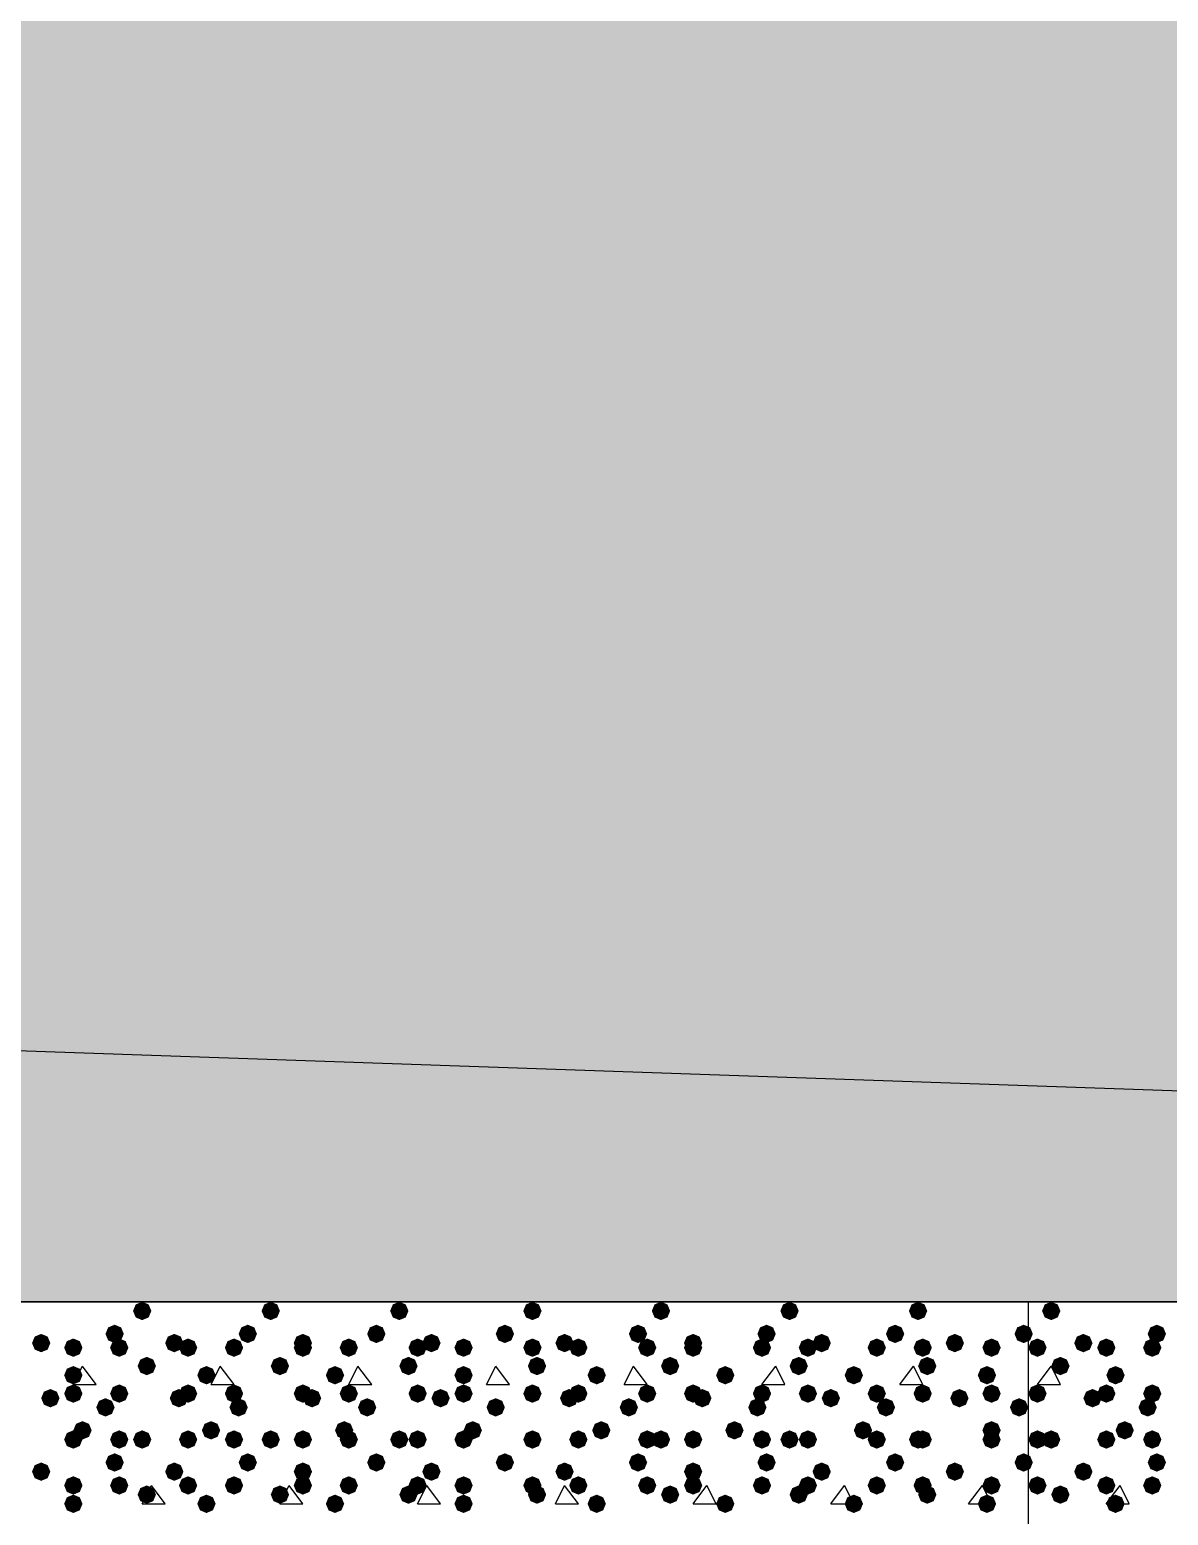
# Model space of a CAD drawing. Header units: millimetres. Extents: x 0 to 420, y 0 to 297.
# Drawn here: x 311.76 to 322.26, y 163.98 to 177.67 of the extents above; entities that cross this region are included whole.
import ezdxf

# ---------------------------------------------------------------- set-up
doc = ezdxf.new("R2010")
doc.units = ezdxf.units.MM
doc.layers.get('0').update_dxf_attribs({"linetype": 'CONTINUOUS'})

msp = doc.modelspace()

# ---------------------------------------------------------------- hatches: boundary and pattern name
at = {"true_color": 0x000008}
h = msp.add_hatch(color=0, dxfattribs=at)
h.paths.add_polyline_path([(378.544667, 177.927), (32.469667, 177.927), (378.544667, 165.946667)], flags=0)
h.paths.add_polyline_path([(32.469667, 177.927), (378.544667, 165.946667), (32.469667, 165.946667)], flags=0)
for points in [[(312.885667, 165.862), (312.860796, 165.802204), (312.801, 165.777333), (312.741204, 165.802204), (312.716333, 165.862), (312.741204, 165.921796), (312.801, 165.946667), (312.860796, 165.921796)], [(314.071, 165.862), (314.046129, 165.802204), (313.986333, 165.777333), (313.926537, 165.802204), (313.901667, 165.862), (313.926537, 165.921796), (313.986333, 165.946667), (314.046129, 165.921796)], [(315.256333, 165.862), (315.231462, 165.802204), (315.171667, 165.777333), (315.111871, 165.802204), (315.087, 165.862), (315.111871, 165.921796), (315.171667, 165.946667), (315.231462, 165.921796)], [(316.484, 165.862), (316.459129, 165.802204), (316.399333, 165.777333), (316.339538, 165.802204), (316.314667, 165.862), (316.339537, 165.921796), (316.399333, 165.946667), (316.459129, 165.921796)], [(317.669333, 165.862), (317.644462, 165.802204), (317.584667, 165.777333), (317.524871, 165.802204), (317.5, 165.862), (317.524871, 165.921796), (317.584667, 165.946667), (317.644462, 165.921796)], [(318.854667, 165.862), (318.829796, 165.802204), (318.77, 165.777333), (318.710204, 165.802204), (318.685333, 165.862), (318.710204, 165.921796), (318.77, 165.946667), (318.829796, 165.921796)], [(320.04, 165.862), (320.015129, 165.802204), (319.955333, 165.777333), (319.895538, 165.802204), (319.870667, 165.862), (319.895537, 165.921796), (319.955333, 165.946667), (320.015129, 165.921796)], [(312.631667, 165.650333), (312.606796, 165.590537), (312.547, 165.565667), (312.487204, 165.590537), (312.462333, 165.650333), (312.487204, 165.710129), (312.547, 165.735), (312.606796, 165.710129)], [(313.859333, 165.650333), (313.834462, 165.590537), (313.774667, 165.565667), (313.714871, 165.590537), (313.69, 165.650333), (313.714871, 165.710129), (313.774667, 165.735), (313.834462, 165.710129)], [(315.044667, 165.650333), (315.019796, 165.590537), (314.96, 165.565667), (314.900204, 165.590537), (314.875333, 165.650333), (314.900204, 165.710129), (314.96, 165.735), (315.019796, 165.710129)], [(316.23, 165.650333), (316.205129, 165.590537), (316.145333, 165.565667), (316.085537, 165.590537), (316.060667, 165.650333), (316.085537, 165.710129), (316.145333, 165.735), (316.205129, 165.710129)], [(317.457667, 165.650333), (317.432796, 165.590537), (317.373, 165.565667), (317.313204, 165.590537), (317.288333, 165.650333), (317.313204, 165.710129), (317.373, 165.735), (317.432796, 165.710129)], [(318.643, 165.650333), (318.618129, 165.590537), (318.558333, 165.565667), (318.498538, 165.590537), (318.473667, 165.650333), (318.498537, 165.710129), (318.558333, 165.735), (318.618129, 165.710129)], [(319.828333, 165.650333), (319.803463, 165.590537), (319.743667, 165.565667), (319.683871, 165.590537), (319.659, 165.650333), (319.683871, 165.710129), (319.743667, 165.735), (319.803462, 165.710129)], [(321.013667, 165.650333), (320.988796, 165.590537), (320.929, 165.565667), (320.869204, 165.590537), (320.844333, 165.650333), (320.869204, 165.710129), (320.929, 165.735), (320.988796, 165.710129)], [(311.954333, 165.565667), (311.929463, 165.505871), (311.869667, 165.481), (311.809871, 165.505871), (311.785, 165.565667), (311.809871, 165.625462), (311.869667, 165.650333), (311.929462, 165.625463)], [(312.250667, 165.523333), (312.225796, 165.463537), (312.166, 165.438667), (312.106204, 165.463537), (312.081333, 165.523333), (312.106204, 165.583129), (312.166, 165.608), (312.225796, 165.583129)], [(312.674, 165.523333), (312.649129, 165.463537), (312.589333, 165.438667), (312.529537, 165.463537), (312.504667, 165.523333), (312.529537, 165.583129), (312.589333, 165.608), (312.649129, 165.583129)], [(313.182, 165.565667), (313.157129, 165.505871), (313.097333, 165.481), (313.037537, 165.505871), (313.012667, 165.565667), (313.037537, 165.625462), (313.097333, 165.650333), (313.157129, 165.625463)], [(313.309, 165.523333), (313.284129, 165.463537), (313.224333, 165.438667), (313.164537, 165.463537), (313.139667, 165.523333), (313.164537, 165.583129), (313.224333, 165.608), (313.284129, 165.583129)], [(313.732333, 165.523333), (313.707462, 165.463537), (313.647667, 165.438667), (313.587871, 165.463537), (313.563, 165.523333), (313.587871, 165.583129), (313.647667, 165.608), (313.707462, 165.583129)], [(314.367333, 165.565667), (314.342462, 165.505871), (314.282667, 165.481), (314.222871, 165.505871), (314.198, 165.565667), (314.222871, 165.625462), (314.282667, 165.650333), (314.342462, 165.625463)], [(314.367333, 165.523333), (314.342462, 165.463537), (314.282667, 165.438667), (314.222871, 165.463537), (314.198, 165.523333), (314.222871, 165.583129), (314.282667, 165.608), (314.342462, 165.583129)], [(314.790667, 165.523333), (314.765796, 165.463537), (314.706, 165.438667), (314.646204, 165.463537), (314.621333, 165.523333), (314.646204, 165.583129), (314.706, 165.608), (314.765796, 165.583129)], [(315.425667, 165.523333), (315.400796, 165.463537), (315.341, 165.438667), (315.281204, 165.463537), (315.256333, 165.523333), (315.281204, 165.583129), (315.341, 165.608), (315.400796, 165.583129)], [(315.552667, 165.565667), (315.527796, 165.505871), (315.468, 165.481), (315.408204, 165.505871), (315.383333, 165.565667), (315.408204, 165.625462), (315.468, 165.650333), (315.527796, 165.625463)], [(315.849, 165.523333), (315.824129, 165.463537), (315.764333, 165.438667), (315.704538, 165.463537), (315.679667, 165.523333), (315.704537, 165.583129), (315.764333, 165.608), (315.824129, 165.583129)], [(316.484, 165.523333), (316.459129, 165.463537), (316.399333, 165.438667), (316.339538, 165.463537), (316.314667, 165.523333), (316.339537, 165.583129), (316.399333, 165.608), (316.459129, 165.583129)], [(316.780333, 165.565667), (316.755463, 165.505871), (316.695667, 165.481), (316.635871, 165.505871), (316.611, 165.565667), (316.635871, 165.625462), (316.695667, 165.650333), (316.755462, 165.625463)], [(316.907333, 165.523333), (316.882462, 165.463537), (316.822667, 165.438667), (316.762871, 165.463537), (316.738, 165.523333), (316.762871, 165.583129), (316.822667, 165.608), (316.882462, 165.583129)], [(317.542333, 165.523333), (317.517462, 165.463537), (317.457667, 165.438667), (317.397871, 165.463537), (317.373, 165.523333), (317.397871, 165.583129), (317.457667, 165.608), (317.517462, 165.583129)], [(317.965667, 165.565667), (317.940796, 165.505871), (317.881, 165.481), (317.821204, 165.505871), (317.796333, 165.565667), (317.821204, 165.625462), (317.881, 165.650333), (317.940796, 165.625463)], [(317.965667, 165.523333), (317.940796, 165.463537), (317.881, 165.438667), (317.821204, 165.463537), (317.796333, 165.523333), (317.821204, 165.583129), (317.881, 165.608), (317.940796, 165.583129)], [(318.600667, 165.523333), (318.575796, 165.463537), (318.516, 165.438667), (318.456204, 165.463537), (318.431333, 165.523333), (318.456204, 165.583129), (318.516, 165.608), (318.575796, 165.583129)], [(319.024, 165.523333), (318.999129, 165.463537), (318.939333, 165.438667), (318.879537, 165.463537), (318.854667, 165.523333), (318.879537, 165.583129), (318.939333, 165.608), (318.999129, 165.583129)], [(319.151, 165.565667), (319.126129, 165.505871), (319.066333, 165.481), (319.006537, 165.505871), (318.981667, 165.565667), (319.006537, 165.625462), (319.066333, 165.650333), (319.126129, 165.625463)], [(319.659, 165.523333), (319.634129, 165.463537), (319.574333, 165.438667), (319.514537, 165.463537), (319.489667, 165.523333), (319.514537, 165.583129), (319.574333, 165.608), (319.634129, 165.583129)], [(320.082333, 165.523333), (320.057462, 165.463537), (319.997667, 165.438667), (319.937871, 165.463537), (319.913, 165.523333), (319.937871, 165.583129), (319.997667, 165.608), (320.057462, 165.583129)], [(320.378667, 165.565667), (320.353796, 165.505871), (320.294, 165.481), (320.234204, 165.505871), (320.209333, 165.565667), (320.234204, 165.625462), (320.294, 165.650333), (320.353796, 165.625463)], [(320.717333, 165.523333), (320.692462, 165.463537), (320.632667, 165.438667), (320.572871, 165.463537), (320.548, 165.523333), (320.572871, 165.583129), (320.632667, 165.608), (320.692462, 165.583129)], [(312.928, 165.354), (312.903129, 165.294204), (312.843333, 165.269333), (312.783537, 165.294204), (312.758667, 165.354), (312.783537, 165.413796), (312.843333, 165.438667), (312.903129, 165.413796)], [(314.155667, 165.354), (314.130796, 165.294204), (314.071, 165.269333), (314.011204, 165.294204), (313.986333, 165.354), (314.011204, 165.413796), (314.071, 165.438667), (314.130796, 165.413796)], [(315.341, 165.354), (315.316129, 165.294204), (315.256333, 165.269333), (315.196537, 165.294204), (315.171667, 165.354), (315.196537, 165.413796), (315.256333, 165.438667), (315.316129, 165.413796)], [(316.526333, 165.354), (316.501463, 165.294204), (316.441667, 165.269333), (316.381871, 165.294204), (316.357, 165.354), (316.381871, 165.413796), (316.441667, 165.438667), (316.501462, 165.413796)], [(317.754, 165.354), (317.729129, 165.294204), (317.669333, 165.269333), (317.609537, 165.294204), (317.584667, 165.354), (317.609537, 165.413796), (317.669333, 165.438667), (317.729129, 165.413796)], [(318.939333, 165.354), (318.914462, 165.294204), (318.854667, 165.269333), (318.794871, 165.294204), (318.77, 165.354), (318.794871, 165.413796), (318.854667, 165.438667), (318.914462, 165.413796)], [(320.124667, 165.354), (320.099796, 165.294204), (320.04, 165.269333), (319.980204, 165.294204), (319.955333, 165.354), (319.980204, 165.413796), (320.04, 165.438667), (320.099796, 165.413796)], [(312.250667, 165.269333), (312.225796, 165.209537), (312.166, 165.184667), (312.106204, 165.209537), (312.081333, 165.269333), (312.106204, 165.329129), (312.166, 165.354), (312.225796, 165.329129)], [(313.478333, 165.269333), (313.453463, 165.209537), (313.393667, 165.184667), (313.333871, 165.209537), (313.309, 165.269333), (313.333871, 165.329129), (313.393667, 165.354), (313.453462, 165.329129)], [(314.663667, 165.269333), (314.638796, 165.209537), (314.579, 165.184667), (314.519204, 165.209537), (314.494333, 165.269333), (314.519204, 165.329129), (314.579, 165.354), (314.638796, 165.329129)], [(315.849, 165.269333), (315.824129, 165.209537), (315.764333, 165.184667), (315.704538, 165.209537), (315.679667, 165.269333), (315.704537, 165.329129), (315.764333, 165.354), (315.824129, 165.329129)], [(317.076667, 165.269333), (317.051796, 165.209537), (316.992, 165.184667), (316.932204, 165.209537), (316.907333, 165.269333), (316.932204, 165.329129), (316.992, 165.354), (317.051796, 165.329129)], [(318.262, 165.269333), (318.237129, 165.209537), (318.177333, 165.184667), (318.117538, 165.209537), (318.092667, 165.269333), (318.117537, 165.329129), (318.177333, 165.354), (318.237129, 165.329129)], [(319.447333, 165.269333), (319.422462, 165.209537), (319.362667, 165.184667), (319.302871, 165.209537), (319.278, 165.269333), (319.302871, 165.329129), (319.362667, 165.354), (319.422462, 165.329129)], [(320.675, 165.269333), (320.650129, 165.209537), (320.590333, 165.184667), (320.530538, 165.209537), (320.505667, 165.269333), (320.530537, 165.329129), (320.590333, 165.354), (320.650129, 165.329129)], [(312.250667, 165.1), (312.225796, 165.040204), (312.166, 165.015333), (312.106204, 165.040204), (312.081333, 165.1), (312.106204, 165.159796), (312.166, 165.184667), (312.225796, 165.159796)], [(312.674, 165.1), (312.649129, 165.040204), (312.589333, 165.015333), (312.529537, 165.040204), (312.504667, 165.1), (312.529537, 165.159796), (312.589333, 165.184667), (312.649129, 165.159796)], [(313.309, 165.1), (313.284129, 165.040204), (313.224333, 165.015333), (313.164537, 165.040204), (313.139667, 165.1), (313.164537, 165.159796), (313.224333, 165.184667), (313.284129, 165.159796)], [(313.732333, 165.1), (313.707462, 165.040204), (313.647667, 165.015333), (313.587871, 165.040204), (313.563, 165.1), (313.587871, 165.159796), (313.647667, 165.184667), (313.707462, 165.159796)], [(314.367333, 165.1), (314.342462, 165.040204), (314.282667, 165.015333), (314.222871, 165.040204), (314.198, 165.1), (314.222871, 165.159796), (314.282667, 165.184667), (314.342462, 165.159796)], [(314.790667, 165.1), (314.765796, 165.040204), (314.706, 165.015333), (314.646204, 165.040204), (314.621333, 165.1), (314.646204, 165.159796), (314.706, 165.184667), (314.765796, 165.159796)], [(315.425667, 165.1), (315.400796, 165.040204), (315.341, 165.015333), (315.281204, 165.040204), (315.256333, 165.1), (315.281204, 165.159796), (315.341, 165.184667), (315.400796, 165.159796)], [(315.849, 165.1), (315.824129, 165.040204), (315.764333, 165.015333), (315.704538, 165.040204), (315.679667, 165.1), (315.704537, 165.159796), (315.764333, 165.184667), (315.824129, 165.159796)], [(316.484, 165.1), (316.459129, 165.040204), (316.399333, 165.015333), (316.339538, 165.040204), (316.314667, 165.1), (316.339537, 165.159796), (316.399333, 165.184667), (316.459129, 165.159796)], [(316.907333, 165.1), (316.882462, 165.040204), (316.822667, 165.015333), (316.762871, 165.040204), (316.738, 165.1), (316.762871, 165.159796), (316.822667, 165.184667), (316.882462, 165.159796)], [(317.542333, 165.1), (317.517462, 165.040204), (317.457667, 165.015333), (317.397871, 165.040204), (317.373, 165.1), (317.397871, 165.159796), (317.457667, 165.184667), (317.517462, 165.159796)], [(317.965667, 165.1), (317.940796, 165.040204), (317.881, 165.015333), (317.821204, 165.040204), (317.796333, 165.1), (317.821204, 165.159796), (317.881, 165.184667), (317.940796, 165.159796)], [(318.600667, 165.1), (318.575796, 165.040204), (318.516, 165.015333), (318.456204, 165.040204), (318.431333, 165.1), (318.456204, 165.159796), (318.516, 165.184667), (318.575796, 165.159796)], [(319.024, 165.1), (318.999129, 165.040204), (318.939333, 165.015333), (318.879537, 165.040204), (318.854667, 165.1), (318.879537, 165.159796), (318.939333, 165.184667), (318.999129, 165.159796)], [(319.659, 165.1), (319.634129, 165.040204), (319.574333, 165.015333), (319.514537, 165.040204), (319.489667, 165.1), (319.514537, 165.159796), (319.574333, 165.184667), (319.634129, 165.159796)], [(320.082333, 165.1), (320.057462, 165.040204), (319.997667, 165.015333), (319.937871, 165.040204), (319.913, 165.1), (319.937871, 165.159796), (319.997667, 165.184667), (320.057462, 165.159796)], [(320.717333, 165.1), (320.692462, 165.040204), (320.632667, 165.015333), (320.572871, 165.040204), (320.548, 165.1), (320.572871, 165.159796), (320.632667, 165.184667), (320.692462, 165.159796)], [(312.039, 165.057667), (312.014129, 164.997871), (311.954333, 164.973), (311.894537, 164.997871), (311.869667, 165.057667), (311.894537, 165.117462), (311.954333, 165.142333), (312.014129, 165.117463)], [(312.547, 164.973), (312.522129, 164.913204), (312.462333, 164.888333), (312.402537, 164.913204), (312.377667, 164.973), (312.402537, 165.032796), (312.462333, 165.057667), (312.522129, 165.032796)], [(313.224333, 165.057667), (313.199462, 164.997871), (313.139667, 164.973), (313.079871, 164.997871), (313.055, 165.057667), (313.079871, 165.117462), (313.139667, 165.142333), (313.199462, 165.117463)], [(313.774667, 164.973), (313.749796, 164.913204), (313.69, 164.888333), (313.630204, 164.913204), (313.605333, 164.973), (313.630204, 165.032796), (313.69, 165.057667), (313.749796, 165.032796)], [(314.452, 165.057667), (314.427129, 164.997871), (314.367333, 164.973), (314.307538, 164.997871), (314.282667, 165.057667), (314.307537, 165.117462), (314.367333, 165.142333), (314.427129, 165.117463)], [(314.96, 164.973), (314.935129, 164.913204), (314.875333, 164.888333), (314.815538, 164.913204), (314.790667, 164.973), (314.815537, 165.032796), (314.875333, 165.057667), (314.935129, 165.032796)], [(315.637333, 165.057667), (315.612462, 164.997871), (315.552667, 164.973), (315.492871, 164.997871), (315.468, 165.057667), (315.492871, 165.117462), (315.552667, 165.142333), (315.612462, 165.117463)], [(316.145333, 164.973), (316.120463, 164.913204), (316.060667, 164.888333), (316.000871, 164.913204), (315.976, 164.973), (316.000871, 165.032796), (316.060667, 165.057667), (316.120462, 165.032796)], [(316.822667, 165.057667), (316.797796, 164.997871), (316.738, 164.973), (316.678204, 164.997871), (316.653333, 165.057667), (316.678204, 165.117462), (316.738, 165.142333), (316.797796, 165.117463)], [(317.373, 164.973), (317.348129, 164.913204), (317.288333, 164.888333), (317.228538, 164.913204), (317.203667, 164.973), (317.228537, 165.032796), (317.288333, 165.057667), (317.348129, 165.032796)], [(318.050333, 165.057667), (318.025463, 164.997871), (317.965667, 164.973), (317.905871, 164.997871), (317.881, 165.057667), (317.905871, 165.117462), (317.965667, 165.142333), (318.025462, 165.117463)], [(318.558333, 164.973), (318.533462, 164.913204), (318.473667, 164.888333), (318.413871, 164.913204), (318.389, 164.973), (318.413871, 165.032796), (318.473667, 165.057667), (318.533462, 165.032796)], [(319.235667, 165.057667), (319.210796, 164.997871), (319.151, 164.973), (319.091204, 164.997871), (319.066333, 165.057667), (319.091204, 165.117462), (319.151, 165.142333), (319.210796, 165.117463)], [(319.743667, 164.973), (319.718796, 164.913204), (319.659, 164.888333), (319.599204, 164.913204), (319.574333, 164.973), (319.599204, 165.032796), (319.659, 165.057667), (319.718796, 165.032796)], [(320.421, 165.057667), (320.396129, 164.997871), (320.336333, 164.973), (320.276538, 164.997871), (320.251667, 165.057667), (320.276537, 165.117462), (320.336333, 165.142333), (320.396129, 165.117463)], [(320.971333, 164.973), (320.946462, 164.913204), (320.886667, 164.888333), (320.826871, 164.913204), (320.802, 164.973), (320.826871, 165.032796), (320.886667, 165.057667), (320.946462, 165.032796)], [(312.250667, 164.676667), (312.225796, 164.616871), (312.166, 164.592), (312.106204, 164.616871), (312.081333, 164.676667), (312.106204, 164.736462), (312.166, 164.761333), (312.225796, 164.736463)], [(312.335333, 164.761333), (312.310462, 164.701537), (312.250667, 164.676667), (312.190871, 164.701537), (312.166, 164.761333), (312.190871, 164.821129), (312.250667, 164.846), (312.310462, 164.821129)], [(312.674, 164.676667), (312.649129, 164.616871), (312.589333, 164.592), (312.529537, 164.616871), (312.504667, 164.676667), (312.529537, 164.736462), (312.589333, 164.761333), (312.649129, 164.736463)], [(312.885667, 164.676667), (312.860796, 164.616871), (312.801, 164.592), (312.741204, 164.616871), (312.716333, 164.676667), (312.741204, 164.736462), (312.801, 164.761333), (312.860796, 164.736463)], [(313.309, 164.676667), (313.284129, 164.616871), (313.224333, 164.592), (313.164537, 164.616871), (313.139667, 164.676667), (313.164537, 164.736462), (313.224333, 164.761333), (313.284129, 164.736463)], [(313.520667, 164.761333), (313.495796, 164.701537), (313.436, 164.676667), (313.376204, 164.701537), (313.351333, 164.761333), (313.376204, 164.821129), (313.436, 164.846), (313.495796, 164.821129)], [(313.732333, 164.676667), (313.707462, 164.616871), (313.647667, 164.592), (313.587871, 164.616871), (313.563, 164.676667), (313.587871, 164.736462), (313.647667, 164.761333), (313.707462, 164.736463)], [(314.071, 164.676667), (314.046129, 164.616871), (313.986333, 164.592), (313.926537, 164.616871), (313.901667, 164.676667), (313.926537, 164.736462), (313.986333, 164.761333), (314.046129, 164.736463)], [(314.367333, 164.676667), (314.342462, 164.616871), (314.282667, 164.592), (314.222871, 164.616871), (314.198, 164.676667), (314.222871, 164.736462), (314.282667, 164.761333), (314.342462, 164.736463)], [(314.748333, 164.761333), (314.723462, 164.701537), (314.663667, 164.676667), (314.603871, 164.701537), (314.579, 164.761333), (314.603871, 164.821129), (314.663667, 164.846), (314.723462, 164.821129)], [(314.790667, 164.676667), (314.765796, 164.616871), (314.706, 164.592), (314.646204, 164.616871), (314.621333, 164.676667), (314.646204, 164.736462), (314.706, 164.761333), (314.765796, 164.736463)], [(315.256333, 164.676667), (315.231462, 164.616871), (315.171667, 164.592), (315.111871, 164.616871), (315.087, 164.676667), (315.111871, 164.736462), (315.171667, 164.761333), (315.231462, 164.736463)], [(315.425667, 164.676667), (315.400796, 164.616871), (315.341, 164.592), (315.281204, 164.616871), (315.256333, 164.676667), (315.281204, 164.736462), (315.341, 164.761333), (315.400796, 164.736463)], [(315.849, 164.676667), (315.824129, 164.616871), (315.764333, 164.592), (315.704538, 164.616871), (315.679667, 164.676667), (315.704537, 164.736462), (315.764333, 164.761333), (315.824129, 164.736463)], [(315.933667, 164.761333), (315.908796, 164.701537), (315.849, 164.676667), (315.789204, 164.701537), (315.764333, 164.761333), (315.789204, 164.821129), (315.849, 164.846), (315.908796, 164.821129)], [(316.484, 164.676667), (316.459129, 164.616871), (316.399333, 164.592), (316.339538, 164.616871), (316.314667, 164.676667), (316.339537, 164.736462), (316.399333, 164.761333), (316.459129, 164.736463)], [(316.484, 164.676667), (316.459129, 164.616871), (316.399333, 164.592), (316.339538, 164.616871), (316.314667, 164.676667), (316.339537, 164.736462), (316.399333, 164.761333), (316.459129, 164.736463)], [(316.907333, 164.676667), (316.882462, 164.616871), (316.822667, 164.592), (316.762871, 164.616871), (316.738, 164.676667), (316.762871, 164.736462), (316.822667, 164.761333), (316.882462, 164.736463)], [(317.119, 164.761333), (317.094129, 164.701537), (317.034333, 164.676667), (316.974538, 164.701537), (316.949667, 164.761333), (316.974537, 164.821129), (317.034333, 164.846), (317.094129, 164.821129)], [(317.542333, 164.676667), (317.517462, 164.616871), (317.457667, 164.592), (317.397871, 164.616871), (317.373, 164.676667), (317.397871, 164.736462), (317.457667, 164.761333), (317.517462, 164.736463)], [(317.669333, 164.676667), (317.644462, 164.616871), (317.584667, 164.592), (317.524871, 164.616871), (317.5, 164.676667), (317.524871, 164.736462), (317.584667, 164.761333), (317.644462, 164.736463)], [(317.965667, 164.676667), (317.940796, 164.616871), (317.881, 164.592), (317.821204, 164.616871), (317.796333, 164.676667), (317.821204, 164.736462), (317.881, 164.761333), (317.940796, 164.736463)], [(318.346667, 164.761333), (318.321796, 164.701537), (318.262, 164.676667), (318.202204, 164.701537), (318.177333, 164.761333), (318.202204, 164.821129), (318.262, 164.846), (318.321796, 164.821129)], [(318.600667, 164.676667), (318.575796, 164.616871), (318.516, 164.592), (318.456204, 164.616871), (318.431333, 164.676667), (318.456204, 164.736462), (318.516, 164.761333), (318.575796, 164.736463)], [(318.854667, 164.676667), (318.829796, 164.616871), (318.77, 164.592), (318.710204, 164.616871), (318.685333, 164.676667), (318.710204, 164.736462), (318.77, 164.761333), (318.829796, 164.736463)], [(319.024, 164.676667), (318.999129, 164.616871), (318.939333, 164.592), (318.879537, 164.616871), (318.854667, 164.676667), (318.879537, 164.736462), (318.939333, 164.761333), (318.999129, 164.736463)], [(319.532, 164.761333), (319.507129, 164.701537), (319.447333, 164.676667), (319.387538, 164.701537), (319.362667, 164.761333), (319.387537, 164.821129), (319.447333, 164.846), (319.507129, 164.821129)], [(319.659, 164.676667), (319.634129, 164.616871), (319.574333, 164.592), (319.514537, 164.616871), (319.489667, 164.676667), (319.514537, 164.736462), (319.574333, 164.761333), (319.634129, 164.736463)], [(320.04, 164.676667), (320.015129, 164.616871), (319.955333, 164.592), (319.895538, 164.616871), (319.870667, 164.676667), (319.895537, 164.736462), (319.955333, 164.761333), (320.015129, 164.736463)], [(320.082333, 164.676667), (320.057462, 164.616871), (319.997667, 164.592), (319.937871, 164.616871), (319.913, 164.676667), (319.937871, 164.736462), (319.997667, 164.761333), (320.057462, 164.736463)], [(320.717333, 164.761333), (320.692462, 164.701537), (320.632667, 164.676667), (320.572871, 164.701537), (320.548, 164.761333), (320.572871, 164.821129), (320.632667, 164.846), (320.692462, 164.821129)], [(320.717333, 164.676667), (320.692462, 164.616871), (320.632667, 164.592), (320.572871, 164.616871), (320.548, 164.676667), (320.572871, 164.736462), (320.632667, 164.761333), (320.692462, 164.736463)], [(312.631667, 164.465), (312.606796, 164.405204), (312.547, 164.380333), (312.487204, 164.405204), (312.462333, 164.465), (312.487204, 164.524796), (312.547, 164.549667), (312.606796, 164.524796)], [(313.859333, 164.465), (313.834462, 164.405204), (313.774667, 164.380333), (313.714871, 164.405204), (313.69, 164.465), (313.714871, 164.524796), (313.774667, 164.549667), (313.834462, 164.524796)], [(315.044667, 164.465), (315.019796, 164.405204), (314.96, 164.380333), (314.900204, 164.405204), (314.875333, 164.465), (314.900204, 164.524796), (314.96, 164.549667), (315.019796, 164.524796)], [(316.23, 164.465), (316.205129, 164.405204), (316.145333, 164.380333), (316.085537, 164.405204), (316.060667, 164.465), (316.085537, 164.524796), (316.145333, 164.549667), (316.205129, 164.524796)], [(317.457667, 164.465), (317.432796, 164.405204), (317.373, 164.380333), (317.313204, 164.405204), (317.288333, 164.465), (317.313204, 164.524796), (317.373, 164.549667), (317.432796, 164.524796)], [(318.643, 164.465), (318.618129, 164.405204), (318.558333, 164.380333), (318.498538, 164.405204), (318.473667, 164.465), (318.498537, 164.524796), (318.558333, 164.549667), (318.618129, 164.524796)], [(319.828333, 164.465), (319.803463, 164.405204), (319.743667, 164.380333), (319.683871, 164.405204), (319.659, 164.465), (319.683871, 164.524796), (319.743667, 164.549667), (319.803462, 164.524796)], [(321.013667, 164.465), (320.988796, 164.405204), (320.929, 164.380333), (320.869204, 164.405204), (320.844333, 164.465), (320.869204, 164.524796), (320.929, 164.549667), (320.988796, 164.524796)], [(311.954333, 164.380333), (311.929463, 164.320537), (311.869667, 164.295667), (311.809871, 164.320537), (311.785, 164.380333), (311.809871, 164.440129), (311.869667, 164.465), (311.929462, 164.440129)], [(313.182, 164.380333), (313.157129, 164.320537), (313.097333, 164.295667), (313.037537, 164.320537), (313.012667, 164.380333), (313.037537, 164.440129), (313.097333, 164.465), (313.157129, 164.440129)], [(314.367333, 164.380333), (314.342462, 164.320537), (314.282667, 164.295667), (314.222871, 164.320537), (314.198, 164.380333), (314.222871, 164.440129), (314.282667, 164.465), (314.342462, 164.440129)], [(315.552667, 164.380333), (315.527796, 164.320537), (315.468, 164.295667), (315.408204, 164.320537), (315.383333, 164.380333), (315.408204, 164.440129), (315.468, 164.465), (315.527796, 164.440129)], [(316.780333, 164.380333), (316.755463, 164.320537), (316.695667, 164.295667), (316.635871, 164.320537), (316.611, 164.380333), (316.635871, 164.440129), (316.695667, 164.465), (316.755462, 164.440129)], [(317.965667, 164.380333), (317.940796, 164.320537), (317.881, 164.295667), (317.821204, 164.320537), (317.796333, 164.380333), (317.821204, 164.440129), (317.881, 164.465), (317.940796, 164.440129)], [(319.151, 164.380333), (319.126129, 164.320537), (319.066333, 164.295667), (319.006537, 164.320537), (318.981667, 164.380333), (319.006537, 164.440129), (319.066333, 164.465), (319.126129, 164.440129)], [(320.378667, 164.380333), (320.353796, 164.320537), (320.294, 164.295667), (320.234204, 164.320537), (320.209333, 164.380333), (320.234204, 164.440129), (320.294, 164.465), (320.353796, 164.440129)], [(312.250667, 164.253333), (312.225796, 164.193537), (312.166, 164.168667), (312.106204, 164.193537), (312.081333, 164.253333), (312.106204, 164.313129), (312.166, 164.338), (312.225796, 164.313129)], [(312.674, 164.253333), (312.649129, 164.193537), (312.589333, 164.168667), (312.529537, 164.193537), (312.504667, 164.253333), (312.529537, 164.313129), (312.589333, 164.338), (312.649129, 164.313129)], [(312.928, 164.168667), (312.903129, 164.108871), (312.843333, 164.084), (312.783537, 164.108871), (312.758667, 164.168667), (312.783537, 164.228462), (312.843333, 164.253333), (312.903129, 164.228463)], [(313.309, 164.253333), (313.284129, 164.193537), (313.224333, 164.168667), (313.164537, 164.193537), (313.139667, 164.253333), (313.164537, 164.313129), (313.224333, 164.338), (313.284129, 164.313129)], [(313.732333, 164.253333), (313.707462, 164.193537), (313.647667, 164.168667), (313.587871, 164.193537), (313.563, 164.253333), (313.587871, 164.313129), (313.647667, 164.338), (313.707462, 164.313129)], [(314.155667, 164.168667), (314.130796, 164.108871), (314.071, 164.084), (314.011204, 164.108871), (313.986333, 164.168667), (314.011204, 164.228462), (314.071, 164.253333), (314.130796, 164.228463)], [(314.367333, 164.253333), (314.342462, 164.193537), (314.282667, 164.168667), (314.222871, 164.193537), (314.198, 164.253333), (314.222871, 164.313129), (314.282667, 164.338), (314.342462, 164.313129)], [(314.790667, 164.253333), (314.765796, 164.193537), (314.706, 164.168667), (314.646204, 164.193537), (314.621333, 164.253333), (314.646204, 164.313129), (314.706, 164.338), (314.765796, 164.313129)], [(315.341, 164.168667), (315.316129, 164.108871), (315.256333, 164.084), (315.196537, 164.108871), (315.171667, 164.168667), (315.196537, 164.228462), (315.256333, 164.253333), (315.316129, 164.228463)], [(315.425667, 164.253333), (315.400796, 164.193537), (315.341, 164.168667), (315.281204, 164.193537), (315.256333, 164.253333), (315.281204, 164.313129), (315.341, 164.338), (315.400796, 164.313129)], [(315.849, 164.253333), (315.824129, 164.193537), (315.764333, 164.168667), (315.704538, 164.193537), (315.679667, 164.253333), (315.704537, 164.313129), (315.764333, 164.338), (315.824129, 164.313129)], [(316.484, 164.253333), (316.459129, 164.193537), (316.399333, 164.168667), (316.339538, 164.193537), (316.314667, 164.253333), (316.339537, 164.313129), (316.399333, 164.338), (316.459129, 164.313129)], [(316.526333, 164.168667), (316.501463, 164.108871), (316.441667, 164.084), (316.381871, 164.108871), (316.357, 164.168667), (316.381871, 164.228462), (316.441667, 164.253333), (316.501462, 164.228463)], [(316.907333, 164.253333), (316.882462, 164.193537), (316.822667, 164.168667), (316.762871, 164.193537), (316.738, 164.253333), (316.762871, 164.313129), (316.822667, 164.338), (316.882462, 164.313129)], [(317.542333, 164.253333), (317.517462, 164.193537), (317.457667, 164.168667), (317.397871, 164.193537), (317.373, 164.253333), (317.397871, 164.313129), (317.457667, 164.338), (317.517462, 164.313129)], [(317.754, 164.168667), (317.729129, 164.108871), (317.669333, 164.084), (317.609537, 164.108871), (317.584667, 164.168667), (317.609537, 164.228462), (317.669333, 164.253333), (317.729129, 164.228463)], [(317.965667, 164.253333), (317.940796, 164.193537), (317.881, 164.168667), (317.821204, 164.193537), (317.796333, 164.253333), (317.821204, 164.313129), (317.881, 164.338), (317.940796, 164.313129)], [(318.600667, 164.253333), (318.575796, 164.193537), (318.516, 164.168667), (318.456204, 164.193537), (318.431333, 164.253333), (318.456204, 164.313129), (318.516, 164.338), (318.575796, 164.313129)], [(318.939333, 164.168667), (318.914462, 164.108871), (318.854667, 164.084), (318.794871, 164.108871), (318.77, 164.168667), (318.794871, 164.228462), (318.854667, 164.253333), (318.914462, 164.228463)], [(319.024, 164.253333), (318.999129, 164.193537), (318.939333, 164.168667), (318.879537, 164.193537), (318.854667, 164.253333), (318.879537, 164.313129), (318.939333, 164.338), (318.999129, 164.313129)], [(319.659, 164.253333), (319.634129, 164.193537), (319.574333, 164.168667), (319.514537, 164.193537), (319.489667, 164.253333), (319.514537, 164.313129), (319.574333, 164.338), (319.634129, 164.313129)], [(320.082333, 164.253333), (320.057462, 164.193537), (319.997667, 164.168667), (319.937871, 164.193537), (319.913, 164.253333), (319.937871, 164.313129), (319.997667, 164.338), (320.057462, 164.313129)], [(320.124667, 164.168667), (320.099796, 164.108871), (320.04, 164.084), (319.980204, 164.108871), (319.955333, 164.168667), (319.980204, 164.228462), (320.04, 164.253333), (320.099796, 164.228463)], [(320.717333, 164.253333), (320.692462, 164.193537), (320.632667, 164.168667), (320.572871, 164.193537), (320.548, 164.253333), (320.572871, 164.313129), (320.632667, 164.338), (320.692462, 164.313129)], [(312.250667, 164.084), (312.225796, 164.024204), (312.166, 163.999333), (312.106204, 164.024204), (312.081333, 164.084), (312.106204, 164.143796), (312.166, 164.168667), (312.225796, 164.143796)], [(313.478333, 164.084), (313.453463, 164.024204), (313.393667, 163.999333), (313.333871, 164.024204), (313.309, 164.084), (313.333871, 164.143796), (313.393667, 164.168667), (313.453462, 164.143796)], [(314.663667, 164.084), (314.638796, 164.024204), (314.579, 163.999333), (314.519204, 164.024204), (314.494333, 164.084), (314.519204, 164.143796), (314.579, 164.168667), (314.638796, 164.143796)], [(315.849, 164.084), (315.824129, 164.024204), (315.764333, 163.999333), (315.704538, 164.024204), (315.679667, 164.084), (315.704537, 164.143796), (315.764333, 164.168667), (315.824129, 164.143796)], [(317.076667, 164.084), (317.051796, 164.024204), (316.992, 163.999333), (316.932204, 164.024204), (316.907333, 164.084), (316.932204, 164.143796), (316.992, 164.168667), (317.051796, 164.143796)], [(318.262, 164.084), (318.237129, 164.024204), (318.177333, 163.999333), (318.117538, 164.024204), (318.092667, 164.084), (318.117537, 164.143796), (318.177333, 164.168667), (318.237129, 164.143796)], [(319.447333, 164.084), (319.422462, 164.024204), (319.362667, 163.999333), (319.302871, 164.024204), (319.278, 164.084), (319.302871, 164.143796), (319.362667, 164.168667), (319.422462, 164.143796)], [(320.675, 164.084), (320.650129, 164.024204), (320.590333, 163.999333), (320.530538, 164.024204), (320.505667, 164.084), (320.530537, 164.143796), (320.590333, 164.168667), (320.650129, 164.143796)]]:
    msp.add_hatch(color=0, dxfattribs=at).paths.add_polyline_path(points, flags=0)
at = {"true_color": 0x000007}
for points in [[(321.267667, 165.862), (321.242796, 165.802204), (321.183, 165.777333), (321.123204, 165.802204), (321.098333, 165.862), (321.123204, 165.921796), (321.183, 165.946667), (321.242796, 165.921796)], [(322.241333, 165.650333), (322.216462, 165.590537), (322.156667, 165.565667), (322.096871, 165.590537), (322.072, 165.650333), (322.096871, 165.710129), (322.156667, 165.735), (322.216462, 165.710129)], [(321.140667, 165.523333), (321.115796, 165.463537), (321.056, 165.438667), (320.996204, 165.463537), (320.971333, 165.523333), (320.996204, 165.583129), (321.056, 165.608), (321.115796, 165.583129)], [(321.564, 165.565667), (321.539129, 165.505871), (321.479333, 165.481), (321.419537, 165.505871), (321.394667, 165.565667), (321.419537, 165.625462), (321.479333, 165.650333), (321.539129, 165.625463)], [(321.775667, 165.523333), (321.750796, 165.463537), (321.691, 165.438667), (321.631204, 165.463537), (321.606333, 165.523333), (321.631204, 165.583129), (321.691, 165.608), (321.750796, 165.583129)], [(322.199, 165.523333), (322.174129, 165.463537), (322.114333, 165.438667), (322.054537, 165.463537), (322.029667, 165.523333), (322.054537, 165.583129), (322.114333, 165.608), (322.174129, 165.583129)], [(321.352333, 165.354), (321.327462, 165.294204), (321.267667, 165.269333), (321.207871, 165.294204), (321.183, 165.354), (321.207871, 165.413796), (321.267667, 165.438667), (321.327462, 165.413796)], [(321.860333, 165.269333), (321.835462, 165.209537), (321.775667, 165.184667), (321.715871, 165.209537), (321.691, 165.269333), (321.715871, 165.329129), (321.775667, 165.354), (321.835462, 165.329129)], [(321.140667, 165.1), (321.115796, 165.040204), (321.056, 165.015333), (320.996204, 165.040204), (320.971333, 165.1), (320.996204, 165.159796), (321.056, 165.184667), (321.115796, 165.159796)], [(321.775667, 165.1), (321.750796, 165.040204), (321.691, 165.015333), (321.631204, 165.040204), (321.606333, 165.1), (321.631204, 165.159796), (321.691, 165.184667), (321.750796, 165.159796)], [(322.199, 165.1), (322.174129, 165.040204), (322.114333, 165.015333), (322.054537, 165.040204), (322.029667, 165.1), (322.054537, 165.159796), (322.114333, 165.184667), (322.174129, 165.159796)], [(321.648667, 165.057667), (321.623796, 164.997871), (321.564, 164.973), (321.504204, 164.997871), (321.479333, 165.057667), (321.504204, 165.117462), (321.564, 165.142333), (321.623796, 165.117463)], [(322.156667, 164.973), (322.131796, 164.913204), (322.072, 164.888333), (322.012204, 164.913204), (321.987333, 164.973), (322.012204, 165.032796), (322.072, 165.057667), (322.131796, 165.032796)], [(321.140667, 164.676667), (321.115796, 164.616871), (321.056, 164.592), (320.996204, 164.616871), (320.971333, 164.676667), (320.996204, 164.736462), (321.056, 164.761333), (321.115796, 164.736463)], [(321.267667, 164.676667), (321.242796, 164.616871), (321.183, 164.592), (321.123204, 164.616871), (321.098333, 164.676667), (321.123204, 164.736462), (321.183, 164.761333), (321.242796, 164.736463)], [(321.775667, 164.676667), (321.750796, 164.616871), (321.691, 164.592), (321.631204, 164.616871), (321.606333, 164.676667), (321.631204, 164.736462), (321.691, 164.761333), (321.750796, 164.736463)], [(321.945, 164.761333), (321.920129, 164.701537), (321.860333, 164.676667), (321.800538, 164.701537), (321.775667, 164.761333), (321.800537, 164.821129), (321.860333, 164.846), (321.920129, 164.821129)], [(322.199, 164.676667), (322.174129, 164.616871), (322.114333, 164.592), (322.054537, 164.616871), (322.029667, 164.676667), (322.054537, 164.736462), (322.114333, 164.761333), (322.174129, 164.736463)], [(322.241333, 164.465), (322.216462, 164.405204), (322.156667, 164.380333), (322.096871, 164.405204), (322.072, 164.465), (322.096871, 164.524796), (322.156667, 164.549667), (322.216462, 164.524796)], [(321.564, 164.380333), (321.539129, 164.320537), (321.479333, 164.295667), (321.419537, 164.320537), (321.394667, 164.380333), (321.419537, 164.440129), (321.479333, 164.465), (321.539129, 164.440129)], [(321.140667, 164.253333), (321.115796, 164.193537), (321.056, 164.168667), (320.996204, 164.193537), (320.971333, 164.253333), (320.996204, 164.313129), (321.056, 164.338), (321.115796, 164.313129)], [(321.352333, 164.168667), (321.327462, 164.108871), (321.267667, 164.084), (321.207871, 164.108871), (321.183, 164.168667), (321.207871, 164.228462), (321.267667, 164.253333), (321.327462, 164.228463)], [(321.775667, 164.253333), (321.750796, 164.193537), (321.691, 164.168667), (321.631204, 164.193537), (321.606333, 164.253333), (321.631204, 164.313129), (321.691, 164.338), (321.750796, 164.313129)], [(322.199, 164.253333), (322.174129, 164.193537), (322.114333, 164.168667), (322.054537, 164.193537), (322.029667, 164.253333), (322.054537, 164.313129), (322.114333, 164.338), (322.174129, 164.313129)], [(321.860333, 164.084), (321.835462, 164.024204), (321.775667, 163.999333), (321.715871, 164.024204), (321.691, 164.084), (321.715871, 164.143796), (321.775667, 164.168667), (321.835462, 164.143796)]]:
    msp.add_hatch(color=0, dxfattribs=at).paths.add_polyline_path(points, flags=0)

# ---------------------------------------------------------------- linework, layer by layer
at = {"color": 0, "true_color": 0x000008}
for points in [[(378.544667, 177.927), (32.469667, 177.927), (378.544667, 165.946667)], [(32.469667, 177.927), (378.544667, 165.946667), (32.469667, 165.946667)]]:
    msp.add_lwpolyline(points, close=True, dxfattribs=at)
at = {"color": 0, "true_color": 0x000007}
for points in [[(31.369, 142.621), (31.369, 165.946667), (379.603, 165.946667), (379.603, 142.621), (217.17, 142.621), (217.17, 121.454333), (193.844333, 121.454333), (193.844333, 142.621)], [(31.369, 142.621), (31.369, 165.946667), (379.603, 165.946667), (379.603, 142.621), (217.17, 142.621), (217.17, 121.454333), (193.844333, 121.454333), (193.844333, 142.621)], [(320.971333, 165.946667), (320.971333, 163.83), (323.088, 163.83), (323.088, 165.946667)]]:
    msp.add_lwpolyline(points, close=True, dxfattribs=at)
for points in [[(320.971333, 165.946667), (301.921333, 165.946667)], [(321.056, 165.184667), (321.183, 165.354)], [(321.267667, 165.184667), (321.183, 165.354)], [(321.056, 165.184667), (321.267667, 165.184667)], [(321.691, 164.084), (321.818, 164.253333)], [(321.902667, 164.084), (321.818, 164.253333)], [(321.691, 164.084), (321.902667, 164.084)]]:
    msp.add_lwpolyline(points, dxfattribs=at)
at = {"color": 0, "true_color": 0x000008}
for points in [[(312.166, 165.184667), (312.250667, 165.354)], [(312.377667, 165.184667), (312.250667, 165.354)], [(313.436, 165.184667), (313.520667, 165.354)], [(313.647667, 165.184667), (313.520667, 165.354)], [(314.706, 165.184667), (314.790667, 165.354)], [(314.917667, 165.184667), (314.790667, 165.354)], [(315.976, 165.184667), (316.060667, 165.354)], [(316.187667, 165.184667), (316.060667, 165.354)], [(317.246, 165.184667), (317.330667, 165.354)], [(317.457667, 165.184667), (317.330667, 165.354)], [(318.516, 165.184667), (318.643, 165.354)], [(318.727667, 165.184667), (318.643, 165.354)], [(319.786, 165.184667), (319.913, 165.354)], [(319.997667, 165.184667), (319.913, 165.354)], [(312.166, 165.184667), (312.377667, 165.184667)], [(313.436, 165.184667), (313.647667, 165.184667)], [(314.706, 165.184667), (314.917667, 165.184667)], [(315.976, 165.184667), (316.187667, 165.184667)], [(317.246, 165.184667), (317.457667, 165.184667)], [(318.516, 165.184667), (318.727667, 165.184667)], [(319.786, 165.184667), (319.997667, 165.184667)], [(312.801, 164.084), (312.885667, 164.253333)], [(313.012667, 164.084), (312.885667, 164.253333)], [(314.071, 164.084), (314.155667, 164.253333)], [(314.282667, 164.084), (314.155667, 164.253333)], [(315.341, 164.084), (315.425667, 164.253333)], [(315.552667, 164.084), (315.425667, 164.253333)], [(316.611, 164.084), (316.695667, 164.253333)], [(316.822667, 164.084), (316.695667, 164.253333)], [(317.881, 164.084), (318.008, 164.253333)], [(318.092667, 164.084), (318.008, 164.253333)], [(319.151, 164.084), (319.278, 164.253333)], [(319.362667, 164.084), (319.278, 164.253333)], [(320.421, 164.084), (320.548, 164.253333)], [(320.632667, 164.084), (320.548, 164.253333)], [(312.801, 164.084), (313.012667, 164.084)], [(314.071, 164.084), (314.282667, 164.084)], [(315.341, 164.084), (315.552667, 164.084)], [(316.611, 164.084), (316.822667, 164.084)], [(317.881, 164.084), (318.092667, 164.084)], [(319.151, 164.084), (319.362667, 164.084)], [(320.421, 164.084), (320.632667, 164.084)]]:
    msp.add_lwpolyline(points, dxfattribs=at)

doc.saveas('drawing.dxf')
